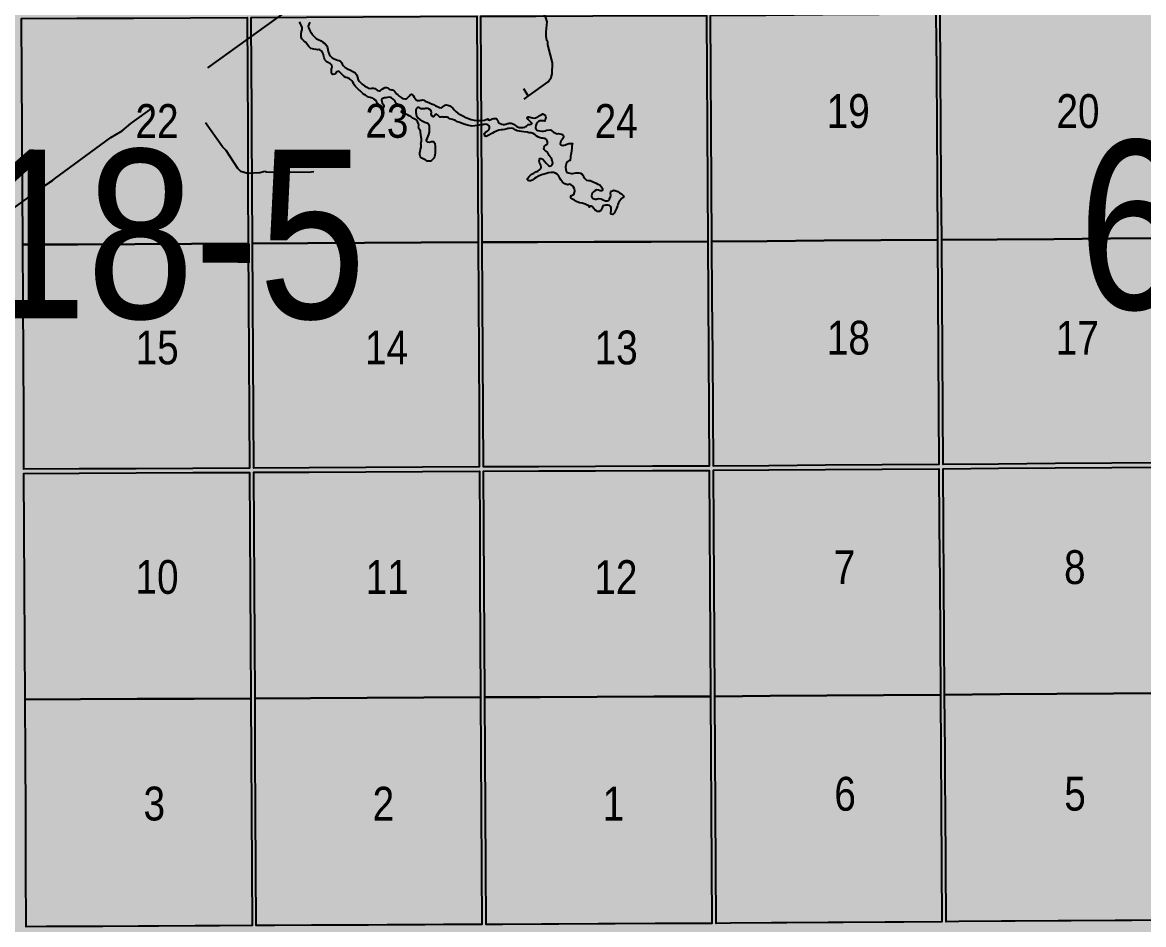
# Model space of a CAD drawing. Extents: x 403018 to 417191, y 6033193 to 6042673.
# Drawn here: x 415501.1 to 415766.7, y 6036945.5 to 6037159.3 of the extents above; entities that cross this region are included whole.
import ezdxf

# ---------------------------------------------------------------- set-up
doc = ezdxf.new("R2010")
doc.units = 0
doc.header["$LTSCALE"] = 5
doc.linetypes.add('DASHED2', pattern=[9.525, 6.35, -3.175])
for name, color, linetype in [('Quarters', 8, 'Continuous'), ('RoadSeg', 57, 'DASHED2'), ('T-WATER', 160, 'Continuous')]:
    doc.layers.add(name, color=color, linetype=linetype)
doc.layers.add('ROUTE-MAP-BACKGROUND-H', color=7, linetype='Continuous', true_color=0xf0ebff)
doc.styles.add('120', font='ARIALN.TTF', dxfattribs={"height": 13})

msp = doc.modelspace()

# ---------------------------------------------------------------- hatches: boundary and pattern name
at = {"layer": 'ROUTE-MAP-BACKGROUND-H'}
h = msp.add_hatch(color=256, dxfattribs=at)
h.dxf.hatch_style = 1
h.paths.add_polyline_path([(412923.423, 6037807.465), (416092.9, 6037807.465), (416092.9, 6035965.758), (412923.423, 6035965.758)])

# ---------------------------------------------------------------- linework, layer by layer
at = {"layer": 'Quarters'}
for points in [[(415677.569, 6037107.481), (415664.468, 6037107.387), (415664.385, 6037120.776), (415664.303, 6037134.165), (415664.221, 6037147.554), (415664.138, 6037160.942), (415677.235, 6037161.036), (415690.666, 6037161.132), (415704.097, 6037161.228), (415717.528, 6037161.324), (415717.616, 6037147.935), (415717.703, 6037134.546), (415717.79, 6037121.157), (415717.877, 6037107.769), (415704.441, 6037107.673), (415691.005, 6037107.577), (415677.569, 6037107.481)], [(415731.982, 6037107.869), (415718.881, 6037107.776), (415718.794, 6037121.164), (415718.707, 6037134.553), (415718.62, 6037147.942), (415718.533, 6037161.331), (415731.629, 6037161.424), (415745.06, 6037161.52), (415758.491, 6037161.616), (415771.923, 6037161.712), (415772.001, 6037150.358), (415772.014, 6037148.323), (415772.106, 6037134.934), (415772.198, 6037121.546), (415772.29, 6037108.157), (415758.854, 6037108.061), (415745.418, 6037107.965), (415731.982, 6037107.869)], [(415554.557, 6037120.296), (415554.63, 6037106.907), (415541.193, 6037106.84), (415527.756, 6037106.772), (415514.319, 6037106.704), (415501.217, 6037106.639), (415501.149, 6037120.027), (415501.081, 6037133.416), (415501.013, 6037146.805), (415500.945, 6037160.194), (415514.042, 6037160.259), (415527.474, 6037160.327), (415540.906, 6037160.395), (415554.338, 6037160.462), (415554.411, 6037147.074), (415554.484, 6037133.685), (415554.557, 6037120.296)], [(415608.969, 6037120.57), (415609.046, 6037107.181), (415595.61, 6037107.113), (415582.173, 6037107.046), (415568.736, 6037106.978), (415555.634, 6037106.912), (415555.561, 6037120.301), (415555.488, 6037133.69), (415555.454, 6037140.078), (415555.416, 6037147.079), (415555.343, 6037160.467), (415568.44, 6037160.533), (415581.872, 6037160.601), (415595.304, 6037160.669), (415608.736, 6037160.736), (415608.814, 6037147.347), (415608.891, 6037133.958), (415608.969, 6037120.57)], [(415663.381, 6037120.769), (415663.463, 6037107.38), (415650.027, 6037107.331), (415636.59, 6037107.282), (415623.153, 6037107.233), (415610.051, 6037107.184), (415609.973, 6037120.573), (415609.896, 6037133.962), (415609.818, 6037147.351), (415609.741, 6037160.74), (415622.838, 6037160.788), (415636.27, 6037160.838), (415649.702, 6037160.886), (415659.296, 6037160.921), (415663.134, 6037160.935), (415663.217, 6037147.546), (415663.299, 6037134.158), (415663.381, 6037120.769)], [(415732.333, 6037054.649), (415719.228, 6037054.556), (415719.143, 6037067.609), (415719.055, 6037080.998), (415718.968, 6037094.387), (415718.881, 6037107.776), (415731.982, 6037107.869), (415745.418, 6037107.965), (415758.854, 6037108.061), (415772.29, 6037108.157), (415772.382, 6037094.768), (415772.474, 6037081.38), (415772.566, 6037067.991), (415772.656, 6037054.937), (415759.215, 6037054.841), (415745.774, 6037054.745), (415732.333, 6037054.649)], [(415554.848, 6037066.741), (415554.919, 6037053.687), (415541.477, 6037053.619), (415528.036, 6037053.552), (415514.594, 6037053.484), (415501.487, 6037053.418), (415501.421, 6037066.472), (415501.353, 6037079.861), (415501.285, 6037093.25), (415501.217, 6037106.639), (415514.319, 6037106.704), (415527.756, 6037106.772), (415541.193, 6037106.84), (415554.63, 6037106.907), (415554.702, 6037093.518), (415554.775, 6037080.129), (415554.848, 6037066.741)], [(415609.279, 6037067.014), (415609.355, 6037053.96), (415595.919, 6037053.897), (415582.483, 6037053.834), (415569.036, 6037053.762), (415555.923, 6037053.692), (415555.852, 6037066.746), (415555.779, 6037080.135), (415555.707, 6037093.523), (415555.634, 6037106.912), (415568.736, 6037106.978), (415582.173, 6037107.046), (415595.61, 6037107.113), (415609.046, 6037107.181), (415609.124, 6037093.792), (415609.201, 6037080.403), (415609.279, 6037067.014)], [(415663.71, 6037067.213), (415663.791, 6037054.16), (415650.349, 6037054.11), (415636.907, 6037054.061), (415623.466, 6037054.012), (415610.359, 6037053.964), (415610.283, 6037067.018), (415610.206, 6037080.407), (415610.128, 6037093.796), (415610.051, 6037107.184), (415623.153, 6037107.233), (415636.59, 6037107.282), (415650.027, 6037107.331), (415663.463, 6037107.38), (415663.546, 6037093.991), (415663.628, 6037080.602), (415663.71, 6037067.213)], [(415677.901, 6037054.26), (415664.795, 6037054.167), (415664.715, 6037067.221), (415664.632, 6037080.609), (415664.55, 6037093.998), (415664.468, 6037107.387), (415677.569, 6037107.481), (415691.005, 6037107.577), (415704.441, 6037107.673), (415717.877, 6037107.769), (415717.964, 6037094.38), (415718.051, 6037080.991), (415718.138, 6037067.602), (415718.223, 6037054.548), (415704.782, 6037054.452), (415691.342, 6037054.356), (415677.901, 6037054.26)], [(415555.143, 6037012.516), (415555.215, 6036999.127), (415541.769, 6036999.06), (415528.323, 6036998.992), (415514.876, 6036998.925), (415501.765, 6036998.859), (415501.697, 6037012.248), (415501.629, 6037025.637), (415501.561, 6037039.025), (415501.493, 6037052.414), (415514.599, 6037052.48), (415528.041, 6037052.547), (415541.483, 6037052.615), (415554.924, 6037052.682), (415554.997, 6037039.294), (415555.07, 6037025.905), (415555.143, 6037012.516)], [(415609.593, 6037012.789), (415609.67, 6036999.4), (415596.224, 6036999.333), (415582.778, 6036999.265), (415569.331, 6036999.198), (415556.22, 6036999.132), (415556.147, 6037012.521), (415556.074, 6037025.91), (415556.001, 6037039.299), (415555.929, 6037052.688), (415569.041, 6037052.758), (415582.489, 6037052.83), (415595.925, 6037052.893), (415609.36, 6037052.956), (415609.438, 6037039.567), (415609.515, 6037026.178), (415609.593, 6037012.789)], [(415664.044, 6037012.989), (415664.126, 6036999.6), (415650.679, 6036999.551), (415637.233, 6036999.502), (415623.786, 6036999.452), (415610.675, 6036999.404), (415610.597, 6037012.793), (415610.52, 6037026.182), (415610.442, 6037039.571), (415610.365, 6037052.96), (415623.471, 6037053.008), (415636.913, 6037053.057), (415650.355, 6037053.106), (415663.797, 6037053.155), (415663.879, 6037039.766), (415663.961, 6037026.378), (415664.044, 6037012.989)], [(415678.241, 6036999.701), (415665.13, 6036999.607), (415665.048, 6037012.996), (415664.966, 6037026.385), (415664.883, 6037039.774), (415664.801, 6037053.162), (415677.907, 6037053.256), (415691.348, 6037053.352), (415704.789, 6037053.448), (415718.23, 6037053.544), (415718.317, 6037040.155), (415718.404, 6037026.767), (415718.491, 6037013.378), (415718.578, 6036999.989), (415705.133, 6036999.893), (415691.687, 6036999.797), (415678.241, 6036999.701)], [(415732.693, 6037000.09), (415719.583, 6036999.996), (415719.495, 6037013.385), (415719.408, 6037026.774), (415719.321, 6037040.163), (415719.234, 6037053.551), (415732.34, 6037053.645), (415745.781, 6037053.741), (415759.222, 6037053.837), (415772.663, 6037053.933), (415772.755, 6037040.544), (415772.847, 6037027.156), (415772.939, 6037013.767), (415773.031, 6037000.378), (415759.585, 6037000.282), (415746.139, 6037000.186), (415732.693, 6037000.09)], [(415609.904, 6036959.095), (415609.982, 6036945.568), (415601.847, 6036945.527), (415600.843, 6036945.522), (415596.531, 6036945.501), (415587.503, 6036945.455), (415583.08, 6036945.433), (415574.163, 6036945.389), (415569.628, 6036945.366), (415560.823, 6036945.322), (415556.512, 6036945.3), (415556.439, 6036958.827), (415556.365, 6036972.355), (415556.292, 6036985.743), (415556.22, 6036999.132), (415569.331, 6036999.198), (415582.778, 6036999.265), (415596.224, 6036999.333), (415609.67, 6036999.4), (415609.748, 6036986.011), (415609.825, 6036972.622), (415609.904, 6036959.095)], [(415664.374, 6036959.321), (415664.456, 6036945.819), (415655.877, 6036945.78), (415654.872, 6036945.775), (415651.005, 6036945.757), (415641.532, 6036945.714), (415637.554, 6036945.695), (415628.192, 6036945.652), (415624.102, 6036945.633), (415614.852, 6036945.591), (415610.986, 6036945.573), (415610.908, 6036959.099), (415610.83, 6036972.626), (415610.752, 6036986.015), (415610.675, 6036999.404), (415623.786, 6036999.452), (415637.233, 6036999.502), (415650.679, 6036999.551), (415664.126, 6036999.6), (415664.208, 6036986.211), (415664.291, 6036972.822), (415664.374, 6036959.321)], [(415668.882, 6036945.851), (415665.461, 6036945.826), (415665.378, 6036959.328), (415665.295, 6036972.829), (415665.213, 6036986.218), (415665.13, 6036999.607), (415678.241, 6036999.701), (415691.687, 6036999.797), (415705.133, 6036999.893), (415718.578, 6036999.989), (415718.665, 6036986.6), (415718.753, 6036973.212), (415718.84, 6036959.71), (415718.928, 6036946.209), (415709.906, 6036946.144), (415708.902, 6036946.137), (415705.478, 6036946.113), (415695.562, 6036946.042), (415692.027, 6036946.016), (415682.222, 6036945.946), (415678.576, 6036945.92), (415668.882, 6036945.851)], [(415722.91, 6036946.237), (415719.932, 6036946.216), (415719.845, 6036959.717), (415719.757, 6036973.219), (415719.719, 6036979.034), (415719.67, 6036986.607), (415719.583, 6036999.996), (415732.693, 6037000.09), (415746.139, 6037000.186), (415759.585, 6037000.282), (415773.031, 6037000.378), (415773.123, 6036986.99), (415773.215, 6036973.601), (415773.307, 6036960.1), (415773.4, 6036946.598), (415763.931, 6036946.531), (415762.927, 6036946.523), (415759.949, 6036946.502), (415749.588, 6036946.428), (415746.499, 6036946.406), (415736.249, 6036946.333), (415733.048, 6036946.31), (415722.91, 6036946.237)], [(415555.434, 6036958.822), (415555.508, 6036945.295), (415547.818, 6036945.257), (415546.813, 6036945.252), (415542.057, 6036945.228), (415533.475, 6036945.185), (415528.605, 6036945.16), (415520.136, 6036945.118), (415515.154, 6036945.093), (415506.797, 6036945.051), (415502.038, 6036945.027), (415501.969, 6036958.554), (415501.901, 6036972.082), (415501.833, 6036985.47), (415501.765, 6036998.859), (415514.876, 6036998.925), (415528.323, 6036998.992), (415541.769, 6036999.06), (415555.215, 6036999.127), (415555.288, 6036985.738), (415555.361, 6036972.349), (415555.434, 6036958.822)]]:
    msp.add_lwpolyline(points, close=True, dxfattribs=at)
at = {"layer": 'RoadSeg'}
msp.add_line((415619.942, 6037141.107), (415620.908, 6037141.839), dxfattribs=at)
at = {"layer": 'RoadSeg', "flags": 128}
for points in [[(415506.456, 6037120.627), (415508.287, 6037121.826), (415508.72, 6037122.258), (415522.107, 6037131.982), (415524.737, 6037133.58), (415526.768, 6037135.312), (415538.29, 6037143.671), (415571.491, 6037167.613), (415573.189, 6037168.812), (415573.955, 6037169.145), (415574.387, 6037169.645), (415576.119, 6037170.943), (415592.103, 6037182.399), (415595.633, 6037184.763), (415595.899, 6037185.063), (415604.391, 6037191.123), (415563.765, 6037249.898)], [(415619.842, 6037143.637), (415620.908, 6037141.839), (415625.636, 6037145.202), (415626.402, 6037146.235), (415626.635, 6037147.1), (415626.702, 6037149.731), (415625.57, 6037153.994), (415625.57, 6037154.659), (415625.37, 6037154.992), (415625.203, 6037156.058), (415625.17, 6037157.057), (415625.436, 6037159.455), (415625.137, 6037160.421), (415623.771, 6037162.951), (415623.305, 6037163.351), (415610.285, 6037182.698), (415604.391, 6037191.123), (415615.213, 6037198.882), (415619.109, 6037202.145), (415629.999, 6037209.871), (415630.665, 6037210.537), (415631.664, 6037210.137), (415635.26, 6037205.309), (415635.593, 6037204.709), (415638.557, 6037200.847), (415639.123, 6037199.814), (415640.754, 6037197.683), (415641.587, 6037197.283), (415643.385, 6037196.817), (415644.084, 6037196.218), (415644.451, 6037195.419), (415644.95, 6037194.786), (415646.715, 6037194.453), (415647.747, 6037194.553), (415648.746, 6037194.42), (415660.535, 6037194.286), (415661.8, 6037194.12), (415662.366, 6037193.72), (415664.397, 6037191.589), (415664.897, 6037190.757), (415665.996, 6037189.791), (415671.457, 6037186.195)], [(415570.192, 6037123.857), (415568.86, 6037123.724), (415558.97, 6037123.824), (415558.537, 6037123.957), (415557.371, 6037123.657), (415554.474, 6037123.458), (415552.842, 6037123.99), (415552.176, 6037124.69), (415549.379, 6037128.919), (415548.547, 6037129.818), (415543.252, 6037137.244), (415538.29, 6037143.671), (415537.891, 6037144.17)], [(415474.359, 6037097.41), (415470.225, 6037094.42), (415471.124, 6037093.62), (415472.656, 6037093.088), (415473.422, 6037092.621), (415474.954, 6037090.823), (415473.422, 6037092.621), (415472.656, 6037093.088), (415471.124, 6037093.62), (415470.225, 6037094.42), (415506.456, 6037120.627), (415505.989, 6037121.126)]]:
    msp.add_lwpolyline(points, dxfattribs=at)
at = {"layer": 'T-WATER'}
msp.add_lwpolyline([(415569.185, 6037159.351), (415569.135, 6037159.182), (415568.816, 6037158.417), (415568.919, 6037158.044), (415569.073, 6037157.655), (415569.278, 6037157.198), (415569.567, 6037156.724), (415569.789, 6037156.436), (415570.197, 6037155.98), (415570.706, 6037155.507), (415571.182, 6037155.22), (415571.877, 6037154.884), (415572.387, 6037154.563), (415572.76, 6037154.31), (415572.93, 6037154.158), (415573.218, 6037153.748), (415573.321, 6037153.6), (415573.339, 6037153.532), (415573.407, 6037153.244), (415573.563, 6037152.363), (415573.768, 6037151.787), (415574.109, 6037151.296), (415574.483, 6037150.907), (415574.958, 6037150.621), (415575.789, 6037150.318), (415576.17, 6037150.231), (415576.468, 6037150.067), (415576.706, 6037149.762), (415576.876, 6037149.356), (415577.149, 6037148.984), (415577.556, 6037148.629), (415578.286, 6037148.174), (415578.812, 6037147.938), (415579.389, 6037147.669), (415579.847, 6037147.433), (415580.255, 6037146.977), (415580.406, 6037146.691), (415580.443, 6037146.621), (415580.529, 6037146.197), (415580.683, 6037145.689), (415580.973, 6037145.266), (415581.313, 6037144.945), (415581.619, 6037144.624), (415582.162, 6037144.236), (415582.688, 6037143.916), (415583.062, 6037143.714), (415583.468, 6037143.664), (415583.891, 6037143.666), (415584.264, 6037143.684), (415584.637, 6037143.634), (415584.959, 6037143.415), (415585.265, 6037143.179), (415585.536, 6037143.044), (415585.723, 6037143.045), (415585.909, 6037143.147), (415586.112, 6037143.301), (415586.331, 6037143.454), (415586.703, 6037143.71), (415586.787, 6037143.761), (415586.99, 6037143.864), (415587.329, 6037143.882), (415587.651, 6037143.781), (415587.906, 6037143.579), (415588.262, 6037143.393), (415588.516, 6037143.309), (415588.804, 6037143.294), (415589.025, 6037143.209), (415589.221, 6037143.046), (415589.348, 6037142.939), (415589.518, 6037142.652), (415589.756, 6037142.381), (415590.045, 6037142.111), (415590.351, 6037141.841), (415590.809, 6037141.486), (415591.183, 6037141.25), (415591.674, 6037141.15), (415592.08, 6037141.202), (415592.435, 6037141.492), (415592.722, 6037141.832), (415592.992, 6037142.105), (415593.262, 6037142.276), (415593.55, 6037142.226), (415593.67, 6037142.006), (415593.908, 6037141.582), (415594.164, 6037141.244), (415594.418, 6037140.974), (415594.724, 6037140.788), (415595.148, 6037140.756), (415595.537, 6037140.859), (415595.623, 6037140.88), (415595.892, 6037140.945), (415596.18, 6037140.879), (415596.52, 6037140.659), (415596.961, 6037140.44), (415597.52, 6037140.256), (415598.029, 6037140.02), (415598.47, 6037139.852), (415598.996, 6037139.549), (415599.471, 6037139.33), (415599.946, 6037139.145), (415600.421, 6037139.079), (415600.708, 6037139.267), (415601.029, 6037139.505), (415601.265, 6037139.693), (415601.536, 6037139.728), (415601.909, 6037139.661), (415602.401, 6037139.51), (415602.689, 6037139.308), (415603.046, 6037138.987), (415603.42, 6037138.548), (415603.828, 6037138.176), (415604.253, 6037137.804), (415604.779, 6037137.467), (415605.424, 6037137.113), (415606.17, 6037136.76), (415606.764, 6037136.524), (415607.425, 6037136.272), (415608.171, 6037136.123), (415608.95, 6037136.058), (415609.763, 6037136.061), (415610.576, 6037136.098), (415611.399, 6037136.407), (415611.439, 6037136.237), (415611.778, 6037136.153), (415612.049, 6037136.272), (415612.404, 6037136.478), (415612.793, 6037136.547), (415613.25, 6037136.515), (415613.488, 6037136.38), (415613.71, 6037136.024), (415613.829, 6037135.736), (415613.999, 6037135.483), (415614.288, 6037135.297), (415614.678, 6037135.18), (415615.017, 6037135.113), (415615.322, 6037135.131), (415615.66, 6037135.183), (415616.032, 6037135.321), (415616.201, 6037135.372), (415616.388, 6037135.389), (415616.642, 6037135.391), (415616.879, 6037135.391), (415617.099, 6037135.325), (415617.286, 6037135.291), (415617.523, 6037135.19), (415617.659, 6037135.004), (415617.982, 6037134.768), (415618.219, 6037134.633), (415618.406, 6037134.549), (415618.643, 6037134.448), (415618.813, 6037134.415), (415619.135, 6037134.399), (415619.253, 6037134.383), (415619.457, 6037134.383), (415619.711, 6037134.418), (415620.1, 6037134.488), (415620.337, 6037134.607), (415620.522, 6037134.693), (415620.911, 6037135.082), (415621.3, 6037135.086), (415621.622, 6037135.154), (415621.875, 6037135.308), (415621.824, 6037135.427), (415621.654, 6037135.596), (415621.433, 6037135.832), (415621.195, 6037136.018), (415620.906, 6037136.305), (415620.719, 6037136.678), (415620.752, 6037136.831), (415620.888, 6037136.899), (415621.057, 6037136.899), (415621.667, 6037136.749), (415621.972, 6037136.682), (415622.379, 6037136.633), (415622.649, 6037136.668), (415622.852, 6037136.736), (415623.123, 6037136.856), (415623.41, 6037137.027), (415623.715, 6037137.197), (415624.035, 6037137.402), (415624.373, 6037137.624), (415624.848, 6037137.388), (415625.019, 6037137.101), (415625.071, 6037136.779), (415625.021, 6037136.49), (415624.988, 6037136.354), (415624.902, 6037135.925), (415624.566, 6037135.946), (415624.125, 6037135.978), (415623.719, 6037135.994), (415623.381, 6037135.839), (415623.144, 6037135.584), (415622.925, 6037135.278), (415622.758, 6037134.853), (415622.658, 6037134.378), (415622.761, 6037134.022), (415622.931, 6037133.802), (415623.253, 6037133.668), (415623.694, 6037133.568), (415624.202, 6037133.502), (415624.574, 6037133.503), (415624.947, 6037133.589), (415625.37, 6037133.744), (415626.216, 6037133.815), (415626.488, 6037133.68), (415626.641, 6037133.528), (415626.912, 6037133.257), (415627.269, 6037133.106), (415627.797, 6037132.882), (415628.099, 6037132.94), (415628.404, 6037132.924), (415628.794, 6037132.84), (415629.082, 6037132.706), (415629.219, 6037132.536), (415629.304, 6037132.282), (415629.305, 6037131.994), (415629.17, 6037131.756), (415628.951, 6037131.535), (415628.749, 6037131.296), (415628.597, 6037131.008), (415628.532, 6037130.448), (415628.701, 6037130.262), (415628.888, 6037130.178), (415629.142, 6037130.128), (415629.396, 6037130.18), (415629.751, 6037130.317), (415630.107, 6037130.42), (415630.597, 6037130.557), (415631.444, 6037130.628), (415631.344, 6037130.306), (415631.284, 6037129.952), (415631.262, 6037129.372), (415631.196, 6037128.829), (415631.096, 6037128.32), (415630.996, 6037127.913), (415630.964, 6037127.59), (415630.965, 6037127.336), (415630.856, 6037126.59), (415630.663, 6037126.538), (415630.392, 6037126.435), (415630.105, 6037126.145), (415629.92, 6037125.822), (415629.82, 6037125.415), (415629.788, 6037124.957), (415629.823, 6037124.448), (415629.91, 6037124.058), (415630.114, 6037123.754), (415630.453, 6037123.619), (415630.792, 6037123.536), (415631.216, 6037123.453), (415631.52, 6037123.488), (415631.808, 6037123.574), (415632.197, 6037123.626), (415632.536, 6037123.644), (415632.943, 6037123.612), (415633.332, 6037123.579), (415633.705, 6037123.36), (415633.893, 6037123.089), (415634.063, 6037122.751), (415634.319, 6037122.277), (415634.778, 6037121.939), (415635.235, 6037121.822), (415635.642, 6037121.79), (415636.473, 6037121.42), (415636.999, 6037121.201), (415637.389, 6037120.999), (415637.864, 6037120.78), (415638.255, 6037120.408), (415638.494, 6037119.969), (415638.563, 6037119.511), (415638.259, 6037119.374), (415637.954, 6037119.407), (415637.581, 6037119.507), (415637.123, 6037119.59), (415636.718, 6037119.419), (415636.38, 6037119.164), (415636.11, 6037118.857), (415635.975, 6037118.518), (415635.943, 6037118.195), (415636.012, 6037117.89), (415636.114, 6037117.721), (415636.267, 6037117.586), (415636.572, 6037117.468), (415636.775, 6037117.418), (415636.996, 6037117.402), (415637.249, 6037117.454), (415637.571, 6037117.574), (415638.215, 6037117.491), (415638.537, 6037117.339), (415638.843, 6037117.154), (415639.215, 6037117.037), (415639.436, 6037117.02), (415639.673, 6037117.021), (415639.842, 6037117.073), (415639.994, 6037117.158), (415640.163, 6037117.362), (415640.213, 6037117.566), (415640.28, 6037117.753), (415640.432, 6037117.991), (415640.481, 6037118.347), (415640.463, 6037118.653), (415640.445, 6037118.856), (415640.478, 6037119.144), (415640.562, 6037119.298), (415640.918, 6037119.417), (415641.256, 6037119.504), (415641.731, 6037119.403), (415642.172, 6037119.185), (415642.596, 6037118.932), (415643.037, 6037118.662), (415643.394, 6037118.29), (415643.548, 6037117.98), (415643.024, 6037117.525), (415642.839, 6037117.321), (415642.603, 6037117.015), (415642.451, 6037116.76), (415642.334, 6037116.505), (415642.2, 6037116.149), (415642.116, 6037115.86), (415642.015, 6037115.571), (415641.847, 6037115.18), (415641.562, 6037114.552), (415641.292, 6037114.11), (415640.989, 6037113.804), (415640.616, 6037113.836), (415640.531, 6037113.989), (415640.529, 6037114.345), (415640.562, 6037114.633), (415640.578, 6037114.989), (415640.594, 6037115.261), (415640.525, 6037115.634), (415640.202, 6037115.887), (415639.897, 6037115.988), (415639.541, 6037115.986), (415639.22, 6037115.951), (415638.965, 6037115.899), (415638.729, 6037115.814), (415638.56, 6037115.593), (415638.443, 6037115.321), (415638.325, 6037115.032), (415638.14, 6037114.709), (415637.717, 6037114.487), (415637.362, 6037114.486), (415637.09, 6037114.604), (415636.751, 6037114.891), (415636.496, 6037115.178), (415636.291, 6037115.5), (415636.07, 6037115.702), (415635.833, 6037115.769), (415635.63, 6037115.735), (415635.459, 6037115.508), (415635.189, 6037115.869), (415634.901, 6037116.02), (415634.426, 6037116.205), (415633.73, 6037116.423), (415633.086, 6037116.556), (415632.357, 6037116.842), (415631.865, 6037117.179), (415631.407, 6037117.398), (415631.067, 6037117.753), (415631.015, 6037118.041), (415631.15, 6037118.245), (415631.37, 6037118.279), (415631.539, 6037118.399), (415631.708, 6037118.536), (415631.892, 6037118.994), (415631.942, 6037119.385), (415631.872, 6037119.825), (415631.701, 6037120.266), (415631.429, 6037120.587), (415631.073, 6037120.823), (415630.7, 6037120.924), (415630.357, 6037120.827), (415629.582, 6037121.038), (415629.089, 6037121.41), (415628.698, 6037121.968), (415628.323, 6037122.56), (415628.101, 6037123.017), (415627.812, 6037123.355), (415627.371, 6037123.591), (415626.947, 6037123.708), (415626.405, 6037123.74), (415625.728, 6037123.636), (415625.305, 6037123.499), (415624.747, 6037123.31), (415624.053, 6037123.138), (415623.376, 6037122.847), (415622.852, 6037122.574), (415622.413, 6037122.284), (415622.109, 6037122.045), (415621.89, 6037121.892), (415621.687, 6037121.823), (415621.466, 6037121.789), (415621.196, 6037121.771), (415620.924, 6037121.82), (415620.788, 6037121.956), (415620.804, 6037122.278), (415621.158, 6037122.737), (415621.496, 6037123.078), (415621.952, 6037123.402), (415622.273, 6037123.594), (415622.78, 6037123.863), (415623.237, 6037124.068), (415623.625, 6037124.324), (415623.929, 6037124.647), (415624.029, 6037125.021), (415623.96, 6037125.461), (415623.755, 6037125.8), (415623.619, 6037126.054), (415623.533, 6037126.41), (415623.582, 6037126.8), (415623.7, 6037127.004), (415624.022, 6037127.073), (415624.412, 6037126.871), (415624.82, 6037126.448), (415625.178, 6037125.958), (415625.467, 6037125.654), (415625.755, 6037125.417), (415626.061, 6037125.232), (415626.348, 6037125.318), (415626.601, 6037125.539), (415626.736, 6037125.964), (415626.649, 6037126.591), (415626.478, 6037127.099), (415626.171, 6037127.42), (415625.916, 6037127.775), (415625.694, 6037128.198), (415625.524, 6037128.52), (415625.184, 6037128.807), (415625.184, 6037128.807), (415624.963, 6037128.959), (415624.742, 6037129.179), (415624.674, 6037129.416), (415624.69, 6037129.704), (415624.807, 6037129.942), (415624.959, 6037130.112), (415625.179, 6037130.266), (415625.365, 6037130.385), (415625.515, 6037130.555), (415625.515, 6037130.963), (415625.446, 6037131.251), (415625.293, 6037131.555), (415624.987, 6037131.775), (415624.733, 6037131.808), (415624.394, 6037131.84), (415624.072, 6037131.873), (415623.733, 6037131.957), (415623.242, 6037132.142), (415622.817, 6037132.445), (415622.477, 6037132.749), (415622.087, 6037132.968), (415621.612, 6037133.102), (415621.155, 6037133.134), (415620.68, 6037133.251), (415619.867, 6037133.384), (415619.341, 6037133.433), (415618.867, 6037133.499), (415618.414, 6037133.614), (415618.342, 6037133.633), (415618.002, 6037133.784), (415617.748, 6037133.936), (415617.527, 6037134.071), (415617.323, 6037134.155), (415616.934, 6037134.221), (415616.426, 6037134.169), (415616.104, 6037134.117), (415615.749, 6037133.996), (415615.309, 6037133.91), (415614.869, 6037133.841), (415614.53, 6037133.839), (415614.006, 6037133.736), (415613.431, 6037133.513), (415612.839, 6037133.274), (415612.45, 6037133.068), (415611.267, 6037132.419), (415611.013, 6037132.283), (415610.793, 6037132.299), (415610.691, 6037132.367), (415610.623, 6037132.519), (415610.52, 6037132.756), (415610.598, 6037132.98), (415610.908, 6037133.334), (415611.128, 6037133.454), (415611.398, 6037133.607), (415611.583, 6037133.795), (415611.685, 6037133.964), (415611.769, 6037134.169), (415611.767, 6037134.507), (415611.648, 6037134.745), (415611.376, 6037134.998), (415611.105, 6037135.133), (415610.8, 6037135.182), (415610.461, 6037135.079), (415610.174, 6037134.994), (415609.767, 6037134.992), (415609.327, 6037134.923), (415608.988, 6037134.853), (415608.261, 6037134.749), (415607.634, 6037134.73), (415606.854, 6037134.846), (415606.261, 6037135.013), (415605.77, 6037135.164), (415605.295, 6037135.315), (415604.769, 6037135.533), (415604.192, 6037135.752), (415603.683, 6037136.038), (415603.022, 6037136.256), (415602.395, 6037136.475), (415602.089, 6037136.694), (415601.767, 6037136.811), (415601.377, 6037136.844), (415601.055, 6037136.86), (415600.7, 6037136.858), (415600.462, 6037136.874), (415600.225, 6037136.873), (415599.993, 6037136.864), (415599.478, 6037137.404), (415599.239, 6037137.52), (415598.952, 6037137.448), (415598.769, 6037137.174), (415598.519, 6037136.899), (415598.143, 6037137.131), (415597.984, 6037137.587), (415597.996, 6037137.978), (415597.958, 6037138.282), (415597.836, 6037138.519), (415597.494, 6037138.751), (415597.17, 6037138.882), (415596.882, 6037138.895), (415596.628, 6037138.892), (415596.358, 6037138.82), (415596.155, 6037138.784), (415595.833, 6037138.779), (415595.561, 6037138.826), (415595.305, 6037138.975), (415595.083, 6037139.108), (415594.914, 6037139.123), (415594.727, 6037139.154), (415594.442, 6037138.878), (415594.295, 6037138.554), (415594.286, 6037137.943), (415594.483, 6037137.165), (415594.898, 6037136.577), (415595.292, 6037136.261), (415595.839, 6037135.929), (415596.436, 6037135.649), (415596.896, 6037135.468), (415597.237, 6037135.27), (415597.482, 6037134.781), (415597.459, 6037134), (415597.486, 6037133.254), (415597.323, 6037132.76), (415597.127, 6037132.299), (415596.963, 6037131.924), (415596.784, 6037131.378), (415596.821, 6037131.124), (415596.993, 6037130.957), (415597.468, 6037130.895), (415597.992, 6037131.039), (415598.482, 6037131.062), (415598.793, 6037130.676), (415598.905, 6037129.915), (415598.877, 6037129.49), (415598.885, 6037128.964), (415598.875, 6037128.421), (415598.799, 6037127.843), (415598.736, 6037127.469), (415598.571, 6037127.144), (415598.288, 6037126.801), (415598.021, 6037126.543), (415597.752, 6037126.404), (415597.582, 6037126.401), (415596.93, 6037126.442), (415596.672, 6037126.684), (415596.349, 6037126.835), (415596.078, 6037126.953), (415595.772, 6037127.121), (415595.534, 6037127.29), (415595.381, 6037127.561), (415595.244, 6037127.916), (415595.26, 6037128.392), (415595.326, 6037128.782), (415595.406, 6037129.067), (415595.46, 6037129.257), (415595.577, 6037129.733), (415595.575, 6037130.089), (415595.56, 6037130.193), (415595.541, 6037130.326), (415595.506, 6037130.547), (415595.556, 6037130.835), (415595.639, 6037131.259), (415595.654, 6037131.718), (415595.585, 6037132.09), (415595.481, 6037132.785), (415595.412, 6037133.158), (415595.394, 6037133.515), (415595.359, 6037133.735), (415595.274, 6037133.887), (415595.138, 6037134.073), (415595.018, 6037134.242), (415594.998, 6037134.373), (415594.984, 6037134.463), (415594.999, 6037134.904), (415594.964, 6037135.277), (415594.691, 6037135.785), (415594.453, 6037136.089), (415593.91, 6037136.409), (415593.553, 6037136.595), (415593.248, 6037136.882), (415593.044, 6037137), (415592.739, 6037137.168), (415592.365, 6037137.37), (415591.958, 6037137.539), (415591.687, 6037137.622), (415591.45, 6037137.638), (415591.263, 6037137.705), (415591.11, 6037137.824), (415590.974, 6037137.959), (415590.923, 6037138.128), (415591.024, 6037138.417), (415591.175, 6037138.587), (415591.31, 6037138.91), (415591.19, 6037139.351), (415590.986, 6037139.519), (415590.697, 6037139.603), (415590.341, 6037139.703), (415589.934, 6037139.923), (415589.611, 6037140.227), (415589.39, 6037140.548), (415589.186, 6037140.836), (415588.931, 6037141.123), (415588.591, 6037141.393), (415588.353, 6037141.511), (415588.014, 6037141.561), (415587.54, 6037141.525), (415587.185, 6037141.439), (415586.881, 6037141.387), (415586.627, 6037141.318), (415586.356, 6037141.215), (415586.222, 6037140.96), (415586.223, 6037140.553), (415586.377, 6037140.215), (415586.581, 6037139.944), (415586.717, 6037139.707), (415586.752, 6037139.385), (415586.601, 6037139.045), (415586.483, 6037138.892), (415585.94, 6037139.195), (415585.804, 6037139.314), (415585.719, 6037139.432), (415585.361, 6037140.024), (415585.191, 6037140.261), (415584.969, 6037140.583), (415584.731, 6037140.853), (415584.392, 6037141.106), (415584.12, 6037141.326), (415583.849, 6037141.426), (415583.764, 6037141.442), (415583.493, 6037141.493), (415583.137, 6037141.577), (415582.849, 6037141.745), (415582.424, 6037142.032), (415582.051, 6037142.234), (415581.762, 6037142.437), (415581.303, 6037142.927), (415581.065, 6037143.147), (415580.81, 6037143.349), (415580.487, 6037143.619), (415580.233, 6037143.839), (415580.046, 6037144.075), (415579.807, 6037144.448), (415579.603, 6037144.752), (415579.398, 6037145.091), (415579.143, 6037145.463), (415578.888, 6037145.717), (415578.599, 6037145.919), (415578.124, 6037146.138), (415577.768, 6037146.238), (415577.361, 6037146.44), (415577.021, 6037146.795), (415576.647, 6037147.218), (415576.188, 6037147.64), (415575.832, 6037147.69), (415575.562, 6037147.468), (415575.343, 6037147.264), (415575.073, 6037146.991), (415574.649, 6037146.922), (415574.48, 6037147.023), (415574.377, 6037147.277), (415574.343, 6037147.515), (415574.324, 6037147.854), (415574.307, 6037148.091), (415574.373, 6037148.431), (415574.474, 6037148.702), (415574.439, 6037149.126), (415574.285, 6037149.312), (415574.082, 6037149.498), (415573.929, 6037149.582), (415573.386, 6037149.869), (415573.063, 6037150.088), (415572.791, 6037150.426), (415572.65, 6037150.739), (415572.569, 6037150.917), (415572.517, 6037151.222), (415572.414, 6037151.697), (415572.175, 6037152.171), (415571.903, 6037152.577), (415571.58, 6037152.813), (415571.343, 6037152.846), (415571.038, 6037152.811), (415570.682, 6037152.827), (415570.174, 6037152.944), (415569.835, 6037153.027), (415569.479, 6037153.128), (415569.224, 6037153.313), (415568.918, 6037153.686), (415568.527, 6037154.193), (415568.153, 6037154.565), (415567.762, 6037154.902), (415567.32, 6037155.393), (415567.149, 6037155.833), (415567.147, 6037156.376), (415567.179, 6037156.817), (415567.203, 6037156.925), (415567.246, 6037157.122), (415567.379, 6037157.632), (415567.361, 6037158.107), (415567.19, 6037158.598), (415567.019, 6037158.936), (415566.746, 6037159.342)], dxfattribs=at)

# ---------------------------------------------------------------- texts
at = {"layer": 'RoadSeg', "style": '120'}
for s, height, p in [('22', 8.0041, (415527.918, 6037131.924)), ('23', 8.0041, (415582.359, 6037131.959)), ('24', 8.0041, (415636.677, 6037131.924)), ('19', 8.0041, (415691.649, 6037134.287)), ('20', 8.0041, (415746.065, 6037134.278)), ('18', 8.0041, (415691.684, 6037080.586)), ('17', 8.0041, (415745.914, 6037080.567)), ('15', 8.0041, (415527.945, 6037078.282)), ('14', 8.0041, (415582.27, 6037078.247)), ('13', 8.0041, (415636.679, 6037078.267)), ('7', 8.004, (415693.308, 6037026.203)), ('8', 8.004, (415747.87, 6037026.222)), ('10', 8.0041, (415527.918, 6037023.903)), ('11', 8.0041, (415582.422, 6037023.884)), ('12', 8.0041, (415636.602, 6037023.868)), ('6', 8.004, (415693.453, 6036972.521)), ('3', 8.004, (415529.814, 6036970.211)), ('2', 8.004, (415584.078, 6036970.176)), ('1', 8.004, (415638.581, 6036970.192)), ('5', 8.004, (415747.917, 6036972.546))]:
    msp.add_text(s, height=height, dxfattribs=at).set_placement(p)
for s, p in [('63-18-5', (415424.675, 6037089.249)), ('63-17-5', (415751.247, 6037091.351))]:
    msp.add_text(s, height=39.983, rotation=359.95761, dxfattribs=at).set_placement(p)

doc.saveas('drawing.dxf')
